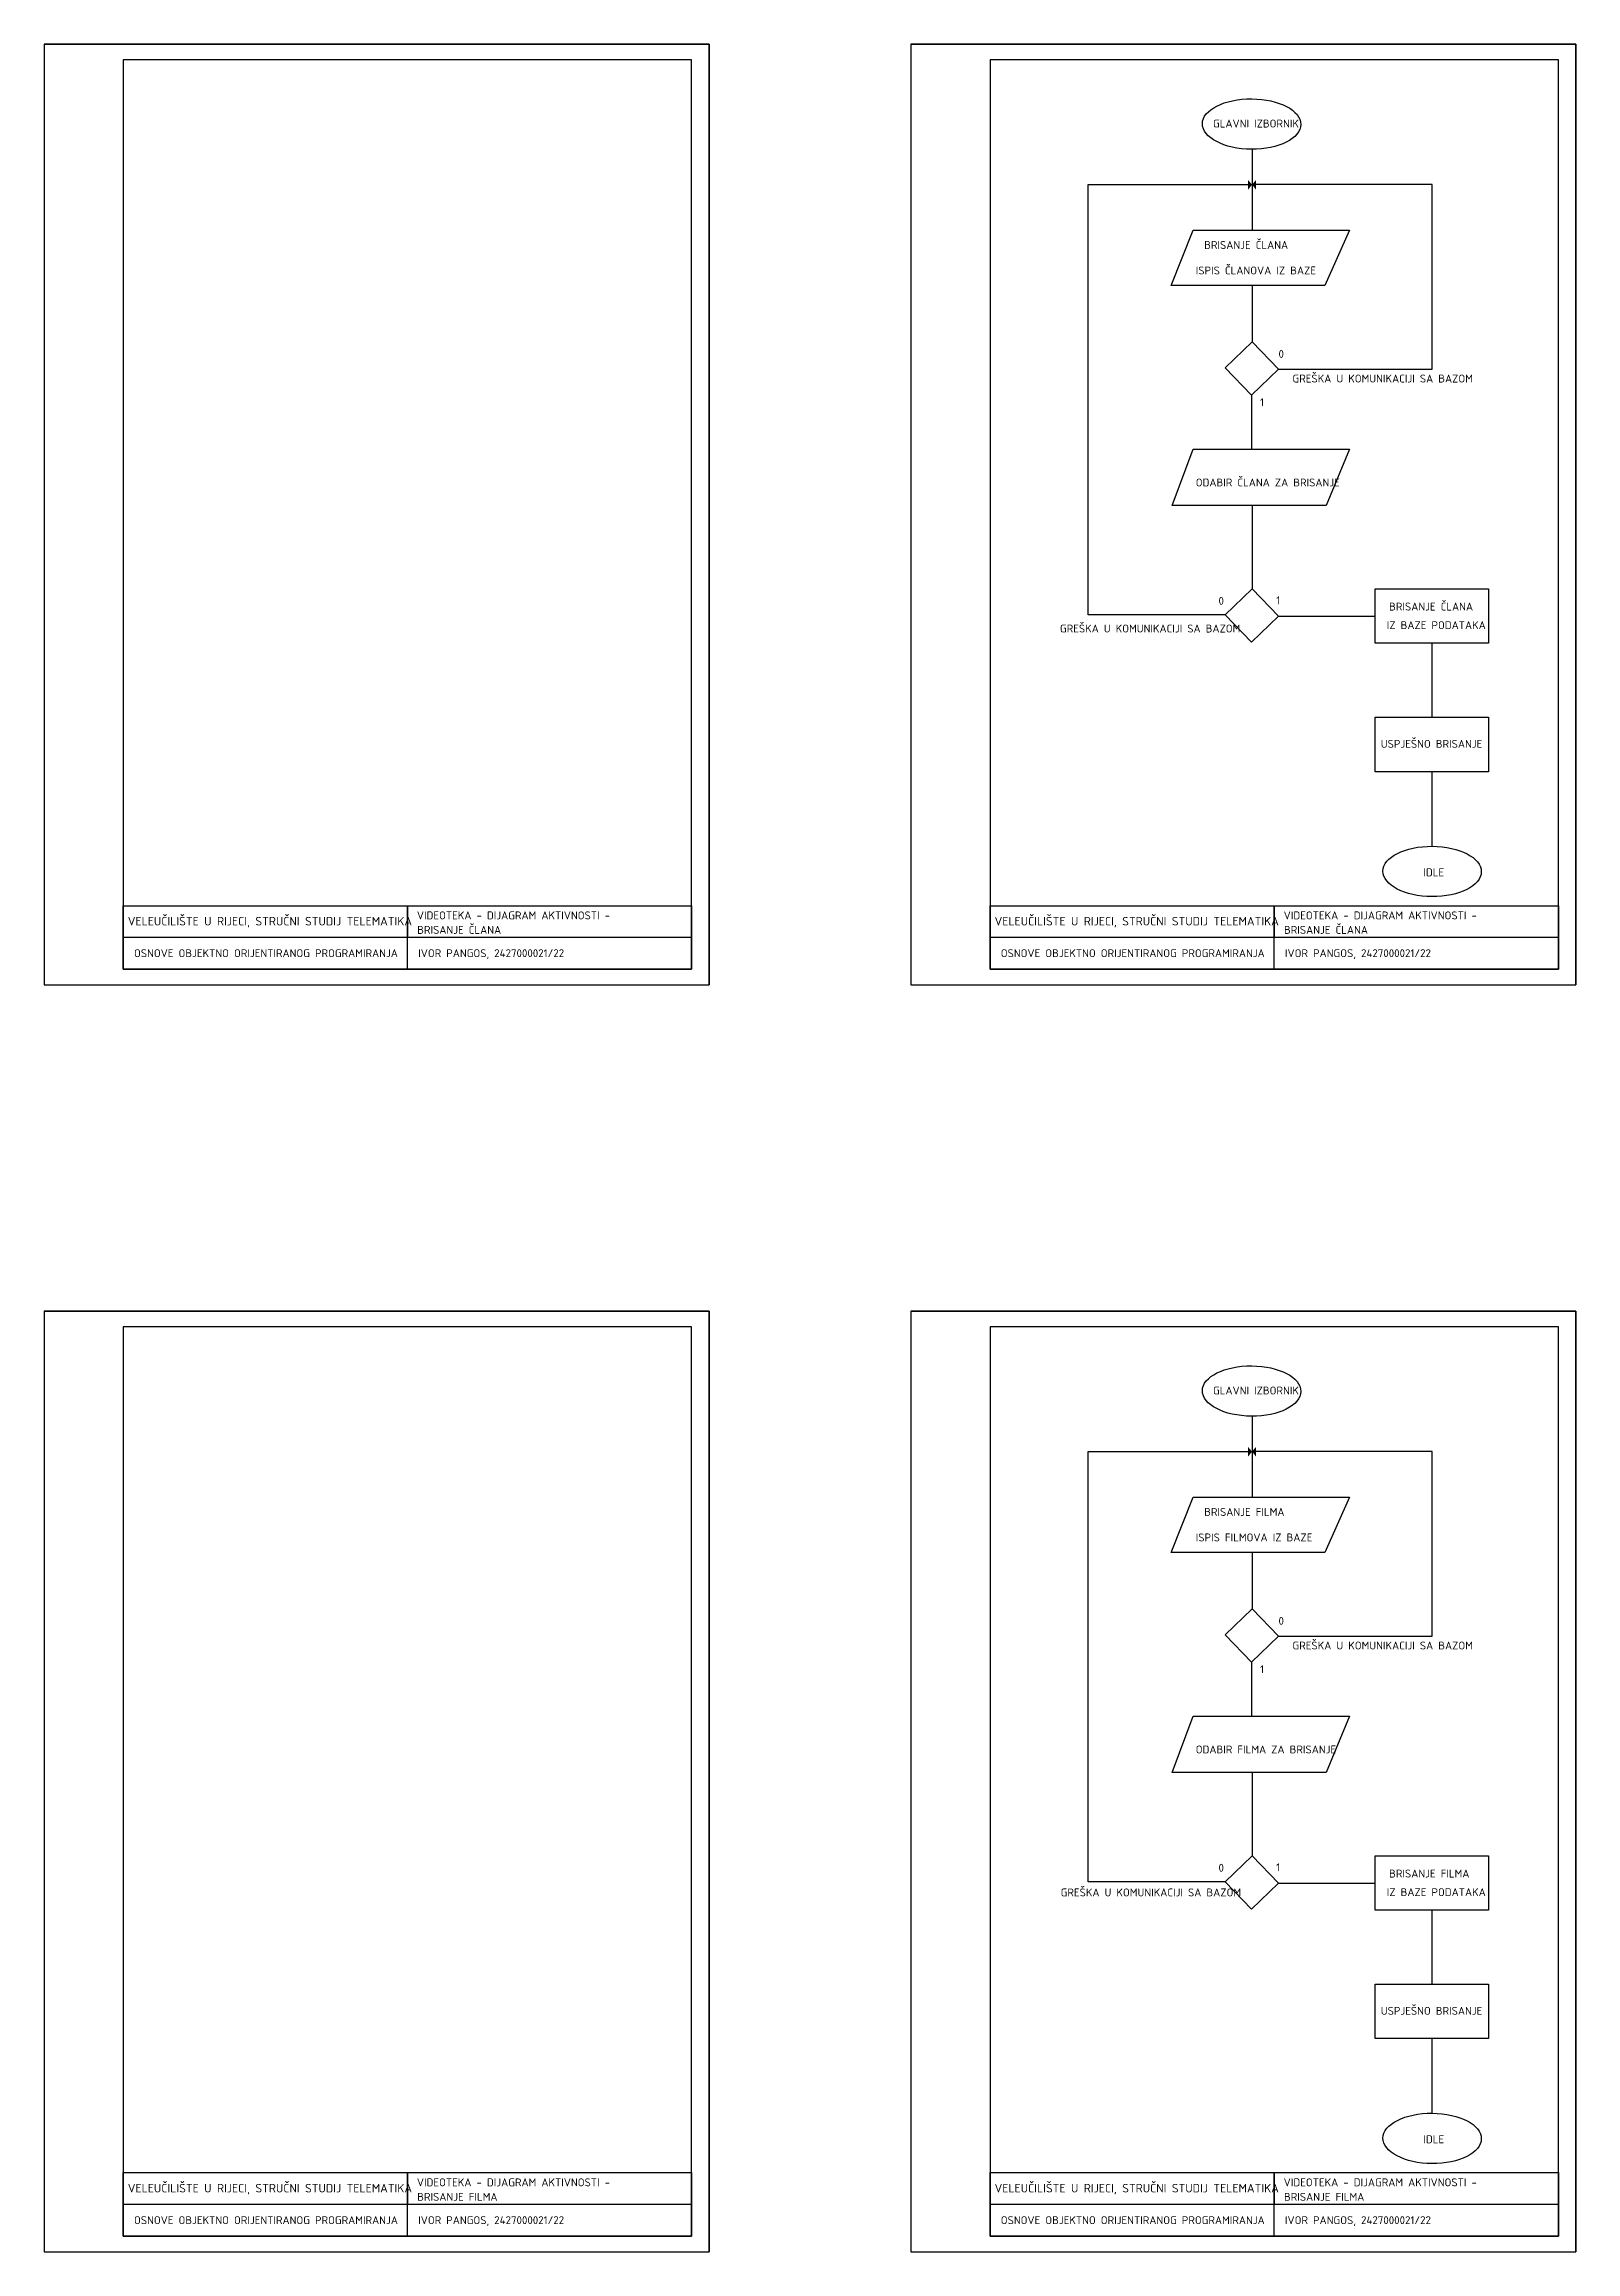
# Model space of a CAD drawing. Header units: millimetres. Extents: x -4325 to 12100, y -4000 to 50970.
# Drawn here: x -2737 to 2100, y 24000 to 30970 of the extents above; entities that cross this region are included whole.
import ezdxf

# ---------------------------------------------------------------- set-up
doc = ezdxf.new("R2010")
doc.units = ezdxf.units.MM
doc.header["$LTSCALE"] = 30
doc.layers.add('__DIJAGRAM_USE_CASE', color=20, linetype='Continuous', lineweight=30)
doc.layers.add('__VEZE', color=250, linetype='Continuous', lineweight=30)
for name, color, linetype in [('OKVIR', 7, 'Continuous'), ('OKVIR_unut-iRC', 7, 'Continuous'), ('OKVIR_unutarnji', 8, 'Continuous'), ('Pecat', 8, 'Continuous')]:
    doc.layers.add(name, color=color, linetype=linetype)
doc.styles.add('PECAT2', font='isocpeur.ttf')

# ---------------------------------------------------------------- blocks, each defined once
blk = doc.blocks.new('okvir 42x29.7')
for p, q in [((0, 2970), (2100, 2970)), ((2100, 2970), (2100, 0))]:
    blk.add_line(p, q)
at = {"color": 253}
for p, q in [((1147.5, 50), (1147.5, 250)), ((1147.5, 250), (1147.5, 150)), ((2045, 150), (250, 150))]:
    blk.add_line(p, q, dxfattribs=at)
at = {"color": 0}
blk.add_lwpolyline([(0, 0), (2100, 0), (2100, 2970), (0, 2970)], close=True, dxfattribs=at)
blk.add_lwpolyline([(250, 50), (250, 250), (2045, 250), (2045, 50), (250, 50)])
at = {"layer": 'OKVIR_unut-iRC', "color": 0}
blk.add_line((250, 50), (250, 110), dxfattribs=at)
at = {"layer": 'OKVIR_unutarnji'}
blk.add_lwpolyline([(250, 50), (2045, 50), (2045, 2920), (250, 2920)], close=True, dxfattribs=at)

msp = doc.modelspace()

# ---------------------------------------------------------------- hatches: boundary and pattern name
at = {"layer": '__VEZE'}
h = msp.add_hatch(color=256, dxfattribs=at)
h.dxf.hatch_style = 1
h.paths.add_polyline_path([(1077.3, 30526.5), (1064.8, 30541), (1064.8, 30526.5)])
h = msp.add_hatch(color=256, dxfattribs=at)
h.dxf.hatch_style = 1
h.paths.add_polyline_path([(1077.3, 30526.5), (1089.7, 30541), (1089.7, 30526.5)])
h = msp.add_hatch(color=256, dxfattribs=at)
h.dxf.hatch_style = 1
h.paths.add_polyline_path([(1064.8, 30510.7), (1077.3, 30526.5), (1064.8, 30526.5)])
h = msp.add_hatch(color=256, dxfattribs=at)
h.dxf.hatch_style = 1
h.paths.add_polyline_path([(1089.7, 30510.7), (1077.3, 30526.5), (1089.7, 30526.5)])
h = msp.add_hatch(color=256, dxfattribs=at)
h.dxf.hatch_style = 1
h.paths.add_polyline_path([(1077.3, 26526.5), (1064.8, 26541), (1064.8, 26526.5)])
h = msp.add_hatch(color=256, dxfattribs=at)
h.dxf.hatch_style = 1
h.paths.add_polyline_path([(1064.8, 26510.7), (1077.3, 26526.5), (1064.8, 26526.5)])
h = msp.add_hatch(color=256, dxfattribs=at)
h.dxf.hatch_style = 1
h.paths.add_polyline_path([(1077.3, 26526.5), (1089.7, 26541), (1089.7, 26526.5)])
h = msp.add_hatch(color=256, dxfattribs=at)
h.dxf.hatch_style = 1
h.paths.add_polyline_path([(1089.7, 26510.7), (1077.3, 26526.5), (1089.7, 26526.5)])

# ---------------------------------------------------------------- linework, layer by layer
at = {"layer": '__DIJAGRAM_USE_CASE'}
for points in [[(891, 30382.7), (1385.6, 30382.7), (1307.5, 30208.3), (821.5, 30208.3), (891, 30382.7)], [(891, 29690.8), (1385.6, 29690.8), (1311.3, 29513.7), (825.3, 29513.7), (891, 29690.8)], [(1466.1, 29250), (1824.6, 29250), (1824.6, 29078.4), (1466.1, 29078.4), (1466.1, 29250)], [(1466.1, 28844.7), (1824.6, 28844.7), (1824.6, 28673.1), (1466.1, 28673.1), (1466.1, 28844.7)], [(891, 26382.7), (1385.6, 26382.7), (1307.5, 26208.3), (821.5, 26208.3), (891, 26382.7)], [(891, 25690.8), (1385.6, 25690.8), (1311.3, 25513.7), (825.3, 25513.7), (891, 25690.8)], [(1466.1, 25250), (1824.6, 25250), (1824.6, 25078.4), (1466.1, 25078.4), (1466.1, 25250)], [(1466.1, 24844.7), (1824.6, 24844.7), (1824.6, 24673.1), (1466.1, 24673.1), (1466.1, 24844.7)]]:
    msp.add_lwpolyline(points, dxfattribs=at)
for centre in [(1075.9, 30717.7), (1646, 28358.1), (1075.9, 26717.7), (1646, 24358.1)]:
    msp.add_ellipse(centre, major_axis=(-155.4, 1.1), ratio=0.511895, dxfattribs=at)
at = {"layer": '__VEZE'}
for p, q in [((1077.3, 30639.1), (1077.3, 30382.7)), ((1077.3, 30208.3), (1077.3, 30030.2)), ((1075.1, 29861.7), (1075.1, 29690.8)), ((1077.3, 29513.7), (1077.3, 29250.7)), ((1160.4, 29164.2), (1466.1, 29164.2)), ((1645.3, 29078.4), (1645.3, 28844.7)), ((1645.3, 28673.1), (1645.3, 28437.6)), ((1077.3, 26639.1), (1077.3, 26382.7)), ((1077.3, 26208.3), (1077.3, 26030.2)), ((1075.1, 25861.7), (1075.1, 25690.8)), ((1077.3, 25513.7), (1077.3, 25250.7)), ((1160.4, 25164.2), (1466.1, 25164.2)), ((1645.3, 25078.4), (1645.3, 24844.7)), ((1645.3, 24673.1), (1645.3, 24437.6))]:
    msp.add_line(p, q, dxfattribs=at)
for points in [[(992, 29168.7), (560.1, 29168.7), (560.1, 30527.1), (1077.3, 30527.2), (1077.3, 30527.2), (1077.3, 30527.2), (1077.3, 30527.2)], [(1160.4, 29943.6), (1645.8, 29943.6), (1645.8, 30527.2), (1077.3, 30527.2)], [(992, 25168.7), (560.1, 25168.7), (560.1, 26527.1), (1077.3, 26527.2), (1077.3, 26527.2), (1077.3, 26527.2), (1077.3, 26527.2)], [(1160.4, 25943.6), (1645.8, 25943.6), (1645.8, 26527.2), (1077.3, 26527.2)]]:
    msp.add_lwpolyline(points, dxfattribs=at)
for points in [[(1077.3, 30030.2), (1160.4, 29943.6), (1075.1, 29861.7), (992, 29948.2)], [(1077.3, 29250.7), (1160.4, 29164.2), (1075.1, 29082.2), (992, 29168.7)], [(1077.3, 26030.2), (1160.4, 25943.6), (1075.1, 25861.7), (992, 25948.2)], [(1077.3, 25250.7), (1160.4, 25164.2), (1075.1, 25082.2), (992, 25168.7)]]:
    msp.add_lwpolyline(points, close=True, dxfattribs=at)

# ---------------------------------------------------------------- block references
at = {"layer": 'OKVIR'}
for p in [(-2737.5, 28000), (0, 28000), (-2737.5, 24000), (0, 24000)]:
    msp.add_blockref('okvir 42x29.7', p, dxfattribs=at)

# ---------------------------------------------------------------- texts
at = {"layer": 'Pecat', "color": 7, "style": 'PECAT2'}
for s, height, p in [('GLAVNI IZBORNIK', 25, (954, 30706.8)), ('BRISANJE ČLANA', 25, (926.1, 30323.4)), ('ISPIS ČLANOVA IZ BAZE', 25, (899.5, 30243)), ('0', 25, (1160.9, 29979.6)), ('GREŠKA U KOMUNIKACIJI SA BAZOM', 25, (1205.1, 29901.7)), ('1', 25, (1102.5, 29826.9)), ('ODABIR ČLANA ZA BRISANJE', 25, (899.5, 29573.6)), ('0', 25, (971.4, 29200.1)), ('1', 25, (1153.5, 29201.5)), ('BRISANJE ČLANA', 25, (1510.2, 29181.8)), ('GREŠKA U KOMUNIKACIJI SA BAZOM', 25, (470.6, 29112.5)), ('IZ BAZE PODATAKA', 25, (1502.8, 29123.1)), ('USPJEŠNO BRISANJE', 25, (1484, 28748.4)), ('IDLE', 25, (1618.5, 28342.8)), ('VIDEOTEKA - DIJAGRAM AKTIVNOSTI -', 25, (-1560.3, 28206.9)), ('VIDEOTEKA - DIJAGRAM AKTIVNOSTI -', 25, (1177.2, 28206.9)), ('VELEUČILIŠTE U RIJECI, STRUČNI STUDIJ TELEMATIKA', 27, (-2473.3, 28187.5)), ('BRISANJE ČLANA', 25, (-1559.3, 28161.1)), ('VELEUČILIŠTE U RIJECI, STRUČNI STUDIJ TELEMATIKA', 27, (264.2, 28187.5)), ('BRISANJE ČLANA', 25, (1178.2, 28161.1)), ('OSNOVE OBJEKTNO ORIJENTIRANOG PROGRAMIRANJA', 25, (-2453.7, 28087.5)), ('IVOR PANGOS, 2427000021/22', 25, (-1556.2, 28087.5)), ('OSNOVE OBJEKTNO ORIJENTIRANOG PROGRAMIRANJA', 25, (283.8, 28087.5)), ('IVOR PANGOS, 2427000021/22', 25, (1181.3, 28087.5)), ('GLAVNI IZBORNIK', 25, (954, 26706.8)), ('BRISANJE FILMA', 25, (926.1, 26323.4)), ('ISPIS FILMOVA IZ BAZE', 25, (899.5, 26243)), ('0', 25, (1160.9, 25979.6)), ('GREŠKA U KOMUNIKACIJI SA BAZOM', 25, (1205.1, 25901.7)), ('1', 25, (1102.5, 25826.9)), ('ODABIR FILMA ZA BRISANJE', 25, (899.5, 25573.6)), ('0', 25, (971.4, 25200.1)), ('1', 25, (1153.5, 25201.5)), ('BRISANJE FILMA', 25, (1510.2, 25181.8)), ('GREŠKA U KOMUNIKACIJI SA BAZOM', 25, (472.9, 25122.2)), ('IZ BAZE PODATAKA', 25, (1502.8, 25123.1)), ('USPJEŠNO BRISANJE', 25, (1484, 24748.4)), ('IDLE', 25, (1618.5, 24342.8)), ('VELEUČILIŠTE U RIJECI, STRUČNI STUDIJ TELEMATIKA', 27, (-2473.3, 24187.5)), ('VIDEOTEKA - DIJAGRAM AKTIVNOSTI -', 25, (-1560.3, 24206.9)), ('BRISANJE FILMA', 25, (-1559.3, 24161.1)), ('VELEUČILIŠTE U RIJECI, STRUČNI STUDIJ TELEMATIKA', 27, (264.2, 24187.5)), ('VIDEOTEKA - DIJAGRAM AKTIVNOSTI -', 25, (1177.2, 24206.9)), ('BRISANJE FILMA', 25, (1178.2, 24161.1)), ('OSNOVE OBJEKTNO ORIJENTIRANOG PROGRAMIRANJA', 25, (-2453.7, 24087.5)), ('IVOR PANGOS, 2427000021/22', 25, (-1556.2, 24087.5)), ('OSNOVE OBJEKTNO ORIJENTIRANOG PROGRAMIRANJA', 25, (283.8, 24087.5)), ('IVOR PANGOS, 2427000021/22', 25, (1181.3, 24087.5))]:
    msp.add_text(s, height=height, dxfattribs=at).set_placement(p)

doc.saveas('drawing.dxf')
